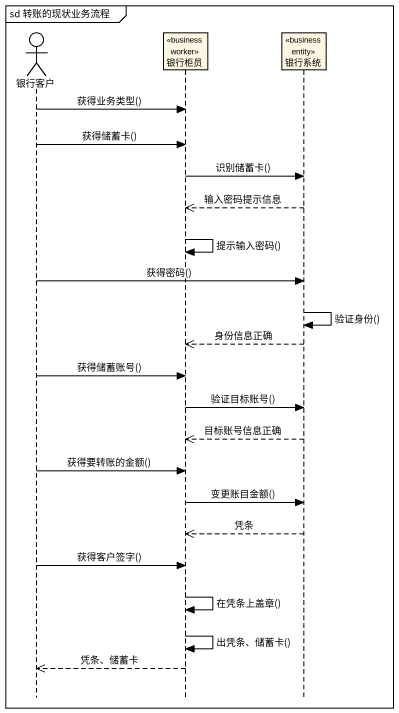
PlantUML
@startuml
mainframe sd 转账的现状业务流程
hide footbox
actor 银行客户
participant 银行柜员 <<business worker>>
participant 银行系统 <<business entity>>

银行客户 -> 银行柜员 : 获得业务类型()
银行客户 -> 银行柜员 : 获得储蓄卡()
银行柜员 -> 银行系统 : 识别储蓄卡()
银行系统 -->> 银行柜员 : 输入密码提示信息
银行柜员 -> 银行柜员 : 提示输入密码()
银行客户 -> 银行系统 : 获得密码()
银行系统 -> 银行系统 : 验证身份()
银行系统 -->> 银行柜员 : 身份信息正确
银行客户 -> 银行柜员 : 获得储蓄账号()
银行柜员 -> 银行系统 : 验证目标账号()
银行系统 -->> 银行柜员 : 目标账号信息正确
银行客户 -> 银行柜员 : 获得要转账的金额()
银行柜员 -> 银行系统 : 变更账目金额()
银行系统 -->> 银行柜员 : 凭条
银行客户 -> 银行柜员 : 获得客户签字()
银行柜员 -> 银行柜员 : 在凭条上盖章()
银行柜员 -> 银行柜员 : 出凭条、储蓄卡()
银行柜员 -->> 银行客户 : 凭条、储蓄卡
@enduml
